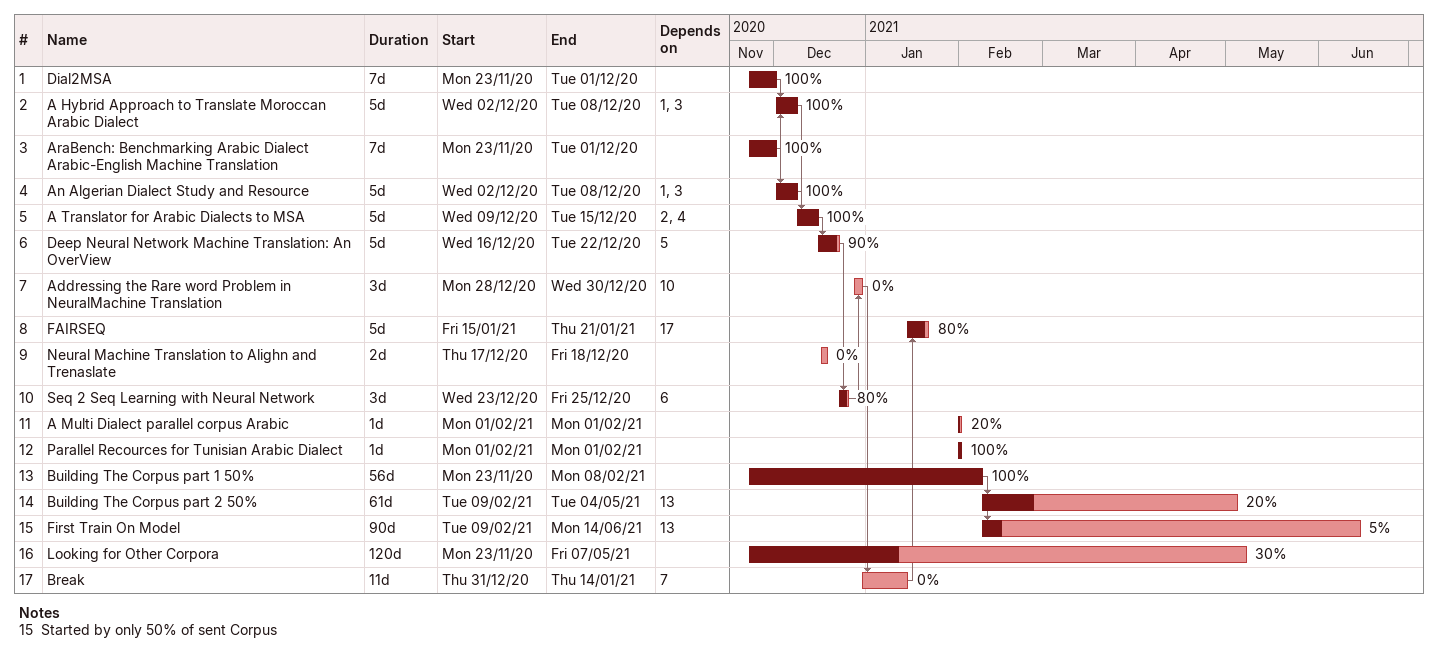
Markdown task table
| ID | Task | Duration | Start | Finish | Predecessors | % complete |
|---|---|---|---|---|---|---|
| 1 | Dial2MSA | 7d | 2020-11-23 | 2020-12-01 |  | 100 |
| 2 | A Hybrid Approach to Translate Moroccan Arabic Dialect | 5d | 2020-12-02 | 2020-12-08 | 1, 3 | 100 |
| 3 | AraBench: Benchmarking Arabic Dialect Arabic-English Machine Translation | 7d | 2020-11-23 | 2020-12-01 |  | 100 |
| 4 | An Algerian Dialect Study and Resource | 5d | 2020-12-02 | 2020-12-08 | 1, 3 | 100 |
| 5 | A Translator for Arabic Dialects to MSA | 5d | 2020-12-09 | 2020-12-15 | 2, 4 | 100 |
| 6 | Deep Neural Network Machine Translation: An OverView | 5d | 2020-12-16 | 2020-12-22 | 5 | 90 |
| 7 | Addressing the Rare word Problem in NeuralMachine Translation | 3d | 2020-12-28 | 2020-12-30 | 10 | 0 |
| 8 | FAIRSEQ | 5d | 2021-01-15 | 2021-01-21 | 17 | 80 |
| 9 | Neural Machine Translation to Alighn and Trenaslate | 2d | 2020-12-17 | 2020-12-18 |  | 0 |
| 10 | Seq 2 Seq Learning with Neural Network | 3d | 2020-12-23 | 2020-12-25 | 6 | 80 |
| 11 | A Multi Dialect parallel corpus Arabic | 1d | 2021-02-01 | 2021-02-01 |  | 20 |
| 12 | Parallel Recources for Tunisian Arabic Dialect | 1d | 2021-02-01 | 2021-02-01 |  | 100 |
| 13 | Building The Corpus part 1 50% | 56d | 2020-11-23 | 2021-02-08 |  | 100 |
| 14 | Building The Corpus part 2 50% | 61d | 2021-02-09 | 2021-05-04 | 13 | 20 |
| 15 | First Train On Model | 90d | 2021-02-09 | 2021-06-14 | 13 | 5 |
| 16 | Looking for Other Corpora | 120d | 2020-11-23 | 2021-05-07 |  | 30 |
| 17 | Break | 11d | 2020-12-31 | 2021-01-14 | 7 | 0 |

Notes
- 15: Started by only 50% of sent Corpus
